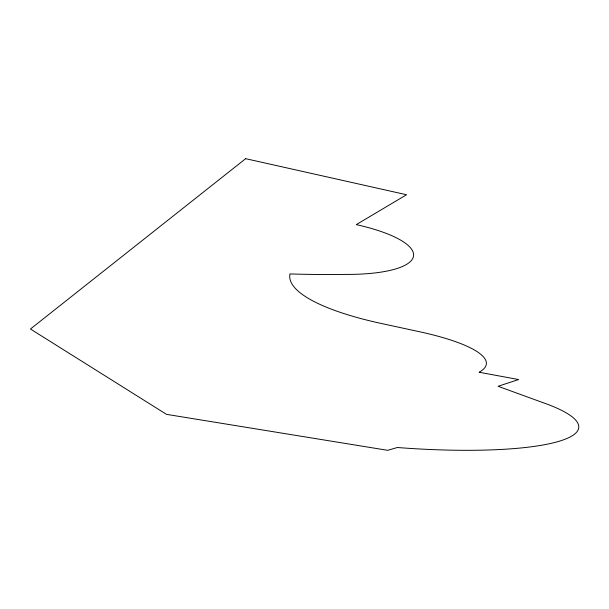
<?xml version="1.0" encoding="UTF-8"?>
<svg xmlns="http://www.w3.org/2000/svg" width="609" height="609" viewBox="0 0 609 609"><rect width="100%" height="100%" fill="white"/><g stroke="black" fill="none" stroke-linecap="round" stroke-linejoin="round"><path stroke-width="0.91" d="M245.648 158.675L30.45 329.012L166.501 414.356L387.712 450.325L397.342 447.508A190.815 36.121 5.1 0 0 559.998 441A190.815 36.121 5.1 0 0 542.436 402.45L498.063 386.281L518.609 379.552L479.108 372.236A132.922 29.262 5.4 0 0 419.548 331.745L381.668 323.554A177.485 45.873 4.5 0 1 289.983 273.928A506.833 168.198 8.1 0 0 345.455 274.408A98.612 27.169 5.9 0 0 413.42 256.541A98.612 27.169 5.9 0 0 356.295 224.622L406.561 194.743L245.648 158.675"/></g></svg>
